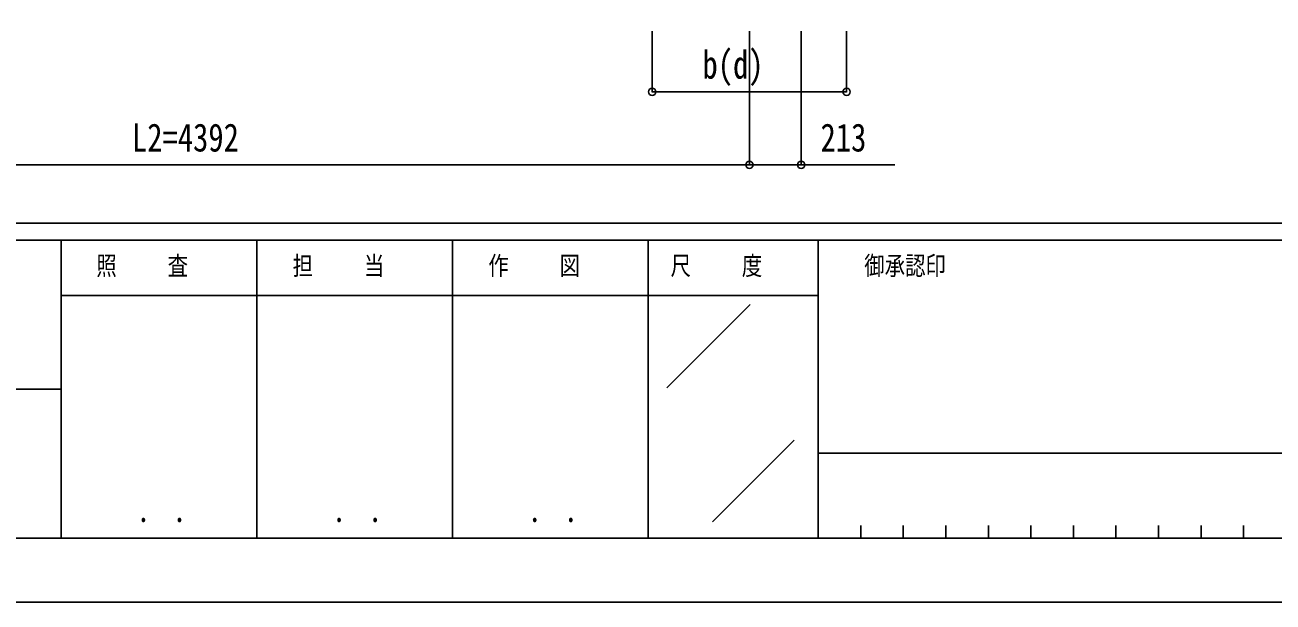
# Model space of a CAD drawing. Units: millimetres, scale not verified. Extents: x -14718 to 14718, y -10395 to 10395.
# Drawn here: x 4384 to 9519, y -10395 to -8022 of the extents above; entities that cross this region are included whole.
import ezdxf
from ezdxf.enums import TextEntityAlignment as Align

# ---------------------------------------------------------------- set-up
doc = ezdxf.new("R2010")
doc.units = ezdxf.units.MM
doc.header["$LTSCALE"] = 50
doc.layers.add('0-5_YKK_D', color=6, linetype='Continuous')
doc.layers.add('0-6_YKK_ZWAK', color=7, linetype='Continuous')
doc.styles.add('ＭＳ ゴシック', font='')
doc.styles.get('ＭＳ ゴシック').set_extended_font_data('MS Gothic')

msp = doc.modelspace()

# ---------------------------------------------------------------- linework, layer by layer
at = {"layer": '0-5_YKK_D'}
for p, q in [((6964.57, -8047.5), (6964.57, -8298.5)), ((7364.57, -8047.5), (7364.57, -8598.5)), ((7364.57, -8047.5), (7364.57, -8598.5)), ((7577.62, -8047.5), (7577.62, -8598.5)), ((7764.57, -8047.5), (7764.57, -8298.5)), ((6964.57, -8297.5), (7764.57, -8297.5)), ((2972.57, -8597.5), (7364.57, -8597.5))]:
    msp.add_line(p, q, dxfattribs=at)
msp.add_lwpolyline([(7364.57, -8597.5), (7577.62, -8597.5), (7962.72, -8597.5)], dxfattribs=at)
for centre in [(6964.57, -8297.5), (7764.57, -8297.5), (7364.57, -8597.5), (7364.57, -8597.5), (7577.62, -8597.5)]:
    msp.add_circle(centre, 14.88, dxfattribs=at)
at = {"layer": '0-6_YKK_ZWAK'}
for p, q in [((13632.57, -8837.5), (-13667.43, -8837.5)), ((4532.57, -8907.5), (-17.43, -8907.5)), ((5337.57, -8907.5), (5337.57, -10132.5)), ((6142.57, -8907.5), (6142.57, -10132.5)), ((6947.57, -8907.5), (6947.57, -10132.5)), ((7647.57, -8907.5), (6947.57, -8907.5)), ((11261.32, -8907.5), (7647.57, -8907.5)), ((7647.57, -8907.5), (7647.57, -10132.5)), ((6947.57, -9135), (4532.57, -9135)), ((6947.57, -9135), (7647.57, -9135)), ((7024.87, -9514.02), (7367.63, -9171.25)), ((-17.43, -9520), (4532.57, -9520)), ((7212.35, -10065.96), (7549.12, -9729.19)), ((7647.57, -9782.5), (11261.32, -9782.5)), ((7822.57, -10080), (7822.57, -10132.5)), ((7997.57, -10080), (7997.57, -10132.5)), ((8172.57, -10080), (8172.57, -10132.5)), ((8347.57, -10080), (8347.57, -10132.5)), ((8522.57, -10080), (8522.57, -10132.5)), ((8697.57, -10080), (8697.57, -10132.5)), ((8872.57, -10080), (8872.57, -10132.5)), ((9047.57, -10080), (9047.57, -10132.5)), ((9222.57, -10080), (9222.57, -10132.5)), ((9397.57, -10080), (9397.57, -10132.5)), ((-17.43, -10132.5), (4532.57, -10132.5)), ((4532.57, -10132.5), (6947.57, -10132.5)), ((6947.57, -10132.5), (7647.57, -10132.5)), ((7647.57, -10132.5), (11261.32, -10132.5))]:
    msp.add_line(p, q, dxfattribs=at)
msp.add_lwpolyline([(-14717.5, -10395), (14717.5, -10395), (14717.5, 10395), (-14717.5, 10395)], close=True, dxfattribs=at)
msp.add_lwpolyline([(6947.57, -8907.5), (4532.57, -8907.5), (4532.57, -10132.5)], dxfattribs=at)

# ---------------------------------------------------------------- texts
at = {"layer": '0-5_YKK_D', "style": 'ＭＳ ゴシック', "width": 0.8}
for s, p in [('b(d)', (7171.37, -8277.5)), ('L2=4392', (4824.17, -8577.5)), ('213', (7657.12, -8577.5))]:
    msp.add_text(s, height=115.5, dxfattribs=at).set_placement(p, align=Align.BOTTOM_LEFT)
at = {"layer": '0-6_YKK_ZWAK', "style": 'ＭＳ ゴシック', "width": 0.8}
for s, height, p in [('照     査', 76.98, (4677.47, -9073.75)), ('担     当', 76.98, (5485.27, -9073.75)), ('作     図', 76.98, (6290.27, -9073.75)), ('尺     度', 76.98, (7039.97, -9073.75)), ('御承認印', 76.98, (7836.98, -9073.75)), ('． ．', 90.71, (4847.5, -10095.23)), ('． ．', 90.71, (5652.5, -10095.23)), ('． ．', 90.71, (6457.5, -10095.23))]:
    msp.add_text(s, height=height, dxfattribs=at).set_placement(p, align=Align.BOTTOM_LEFT)

doc.saveas('drawing.dxf')
